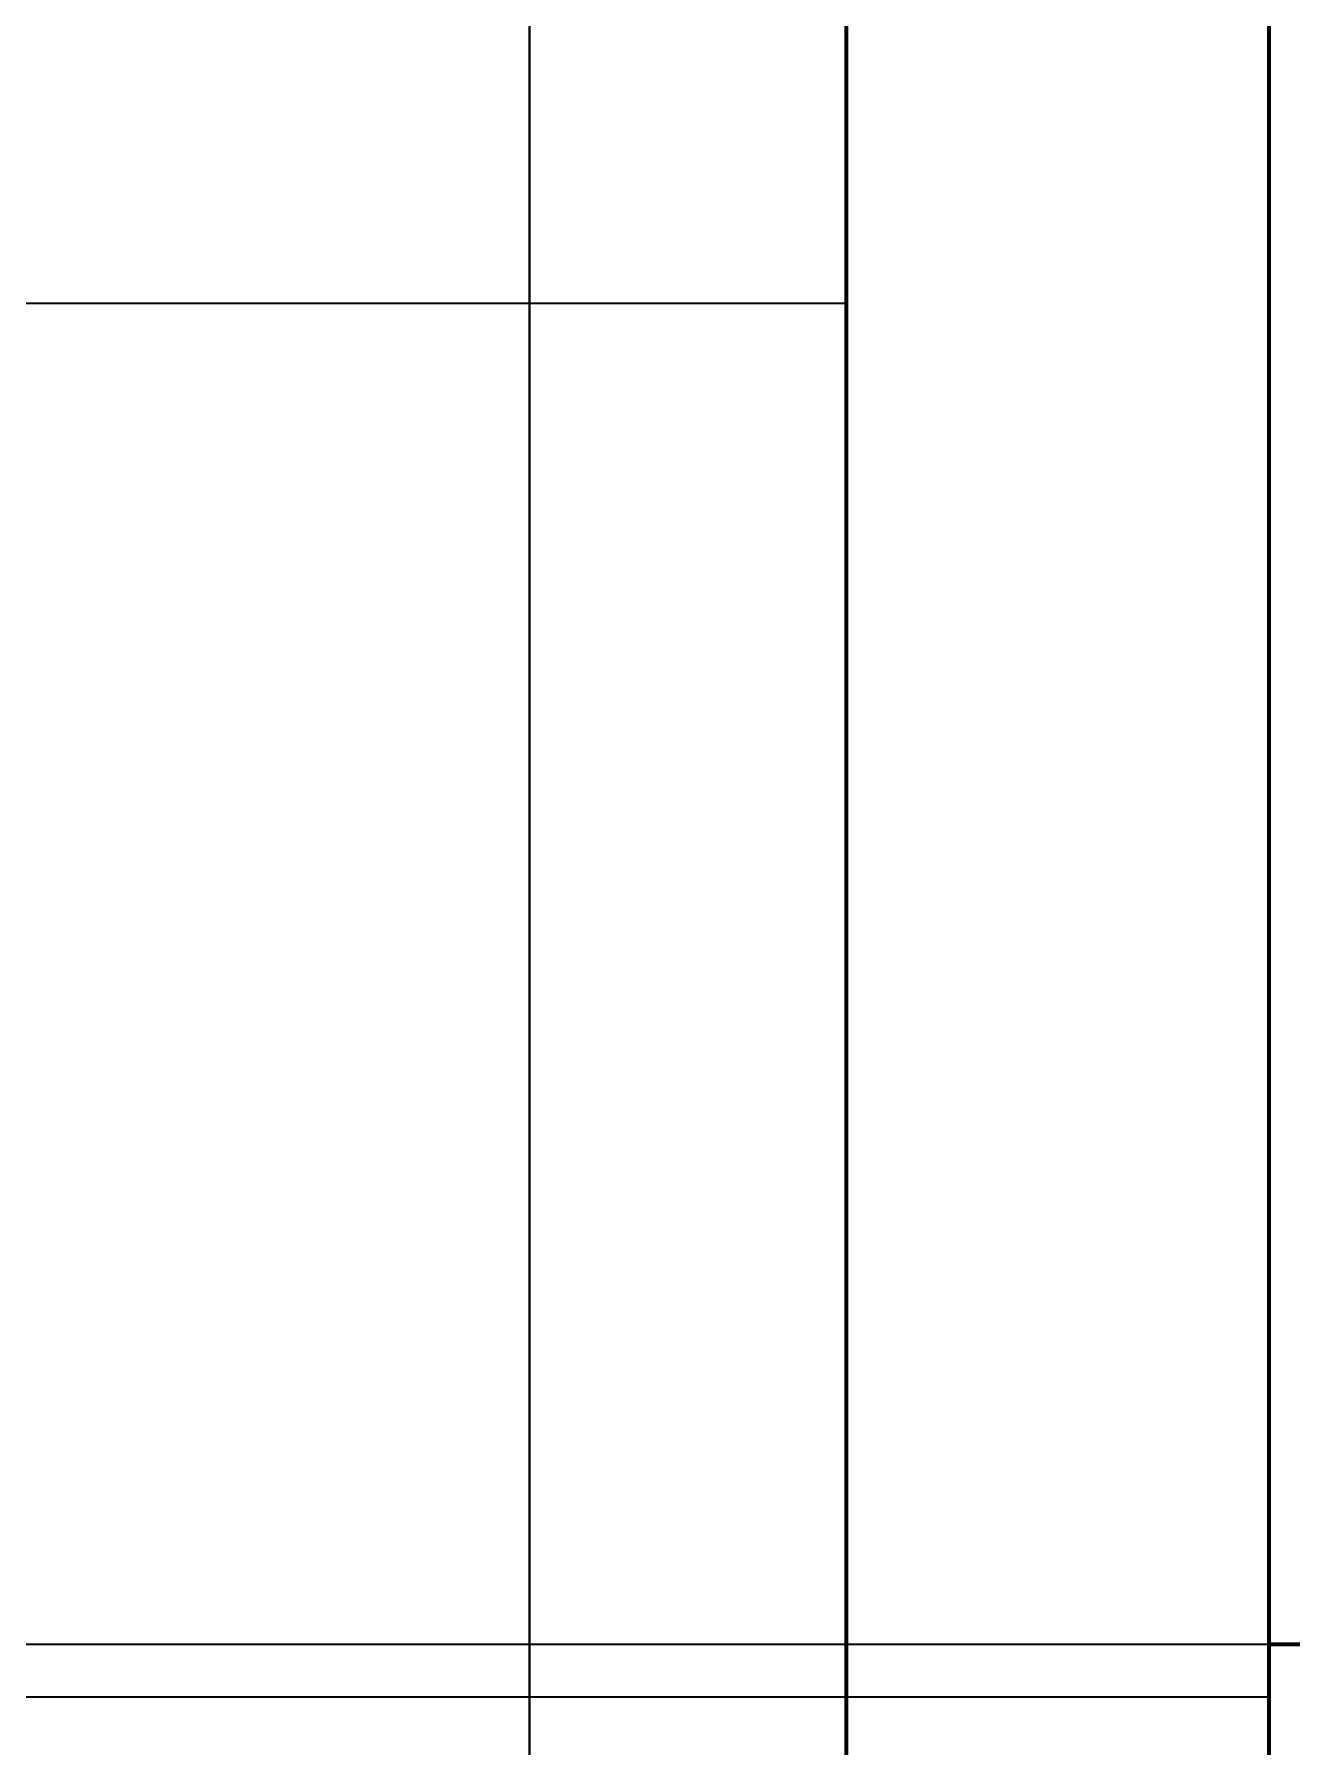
# Model space of a CAD drawing. Header units: millimetres. Extents: x 0 to 2382, y 0 to 420.
# Drawn here: x 184.831 to 186.022, y 118.633 to 120.255 of the extents above; entities that cross this region are included whole.
import ezdxf

# ---------------------------------------------------------------- set-up
doc = ezdxf.new("R2010")
doc.units = ezdxf.units.MM
doc.linetypes.add('IRAM-E-TRAZOS', pattern=[5, 4, -1])
doc.layers.add('01-VISIBLE', color=7, linetype='CONTINUOUS', lineweight=70)
doc.layers.add('02-OCULTA', color=4, linetype='IRAM-E-TRAZOS', lineweight=35)

msp = doc.modelspace()

# ---------------------------------------------------------------- linework, layer by layer
at = {"layer": '01-VISIBLE'}
msp.add_line((186, 118.73), (187, 118.73), dxfattribs=at)
for points in [[(185.6, 120.3009), (185.6, 120.2507), (185.6, 120.2006), (185.6, 120.1504), (185.6, 120.1003), (185.6, 120.0501), (185.6, 120)], [(186, 120.3), (186, 120.25), (186, 120.2), (186, 120.15), (186, 120.1), (186, 120.05), (186, 120)], [(185.6, 120), (185.6, 119.95), (185.6, 119.9), (185.6, 119.85), (185.6, 119.8), (185.6, 119.75), (185.6, 119.7), (185.6, 119.65), (185.6, 119.6), (185.6, 119.55), (185.6, 119.5), (185.6, 119.45), (185.6, 119.4), (185.6, 119.35), (185.6, 119.3), (185.6, 119.25), (185.6, 119.2), (185.6, 119.15), (185.6, 119.1), (185.6, 119.05), (185.6, 119), (185.6, 118.95), (185.6, 118.9), (185.6, 118.85), (185.6, 118.8), (185.6, 118.75), (185.6, 118.7), (185.6, 118.65), (185.6, 118.6)], [(186, 120), (186, 119.95), (186, 119.9), (186, 119.85), (186, 119.8), (186, 119.75), (186, 119.7), (186, 119.65), (186, 119.6), (186, 119.55), (186, 119.5), (186, 119.45), (186, 119.4), (186, 119.35), (186, 119.3), (186, 119.25), (186, 119.2), (186, 119.15), (186, 119.1), (186, 119.05), (186, 119), (186, 118.95), (186, 118.9), (186, 118.85), (186, 118.8), (186, 118.75), (186, 118.7), (186, 118.65), (186, 118.6)]]:
    msp.add_lwpolyline(points, dxfattribs=at)
at = {"layer": '02-OCULTA'}
for p, q in [((179.6, 120), (185.6, 120)), ((133, 118.73), (186, 118.73)), ((179.6, 118.68), (185.6, 118.68)), ((185.6, 118.68), (186, 118.68))]:
    msp.add_line(p, q, dxfattribs=at)
for points in [[(185.3, 118.614), (185.3, 118.677), (185.3, 118.74), (185.3, 118.803), (185.3, 118.866), (185.3, 118.929), (185.3, 118.992), (185.3, 119.055), (185.3, 119.118), (185.3, 119.181), (185.3, 119.244), (185.3, 119.307), (185.3, 119.37), (185.3, 119.433), (185.3, 119.496), (185.3, 119.559), (185.3, 119.622), (185.3, 119.685), (185.3, 119.748), (185.3, 119.811), (185.3, 119.874), (185.3, 119.937), (185.3, 120), (185.3, 120.063), (185.3, 120.126), (185.3, 120.189), (185.3, 120.252), (185.3, 120.315)], [(185.6, 118.614), (185.6, 118.677), (185.6, 118.74), (185.6, 118.803), (185.6, 118.866), (185.6, 118.929), (185.6, 118.992), (185.6, 119.055), (185.6, 119.118), (185.6, 119.181), (185.6, 119.244), (185.6, 119.307), (185.6, 119.37), (185.6, 119.433), (185.6, 119.496), (185.6, 119.559), (185.6, 119.622), (185.6, 119.685), (185.6, 119.748), (185.6, 119.811), (185.6, 119.874), (185.6, 119.937), (185.6, 120), (185.6, 120.063), (185.6, 120.126), (185.6, 120.189), (185.6, 120.252), (185.6, 120.315)], [(185.3, 118.574), (185.3, 118.636), (185.3, 118.698), (185.3, 118.76), (185.3, 118.822), (185.3, 118.884), (185.3, 118.946), (185.3, 119.008), (185.3, 119.07), (185.3, 119.132), (185.3, 119.194), (185.3, 119.256), (185.3, 119.318), (185.3, 119.38), (185.3, 119.442), (185.3, 119.504), (185.3, 119.566), (185.3, 119.628), (185.3, 119.69), (185.3, 119.752), (185.3, 119.814), (185.3, 119.876), (185.3, 119.938), (185.3, 120), (185.3, 120.062), (185.3, 120.124), (185.3, 120.186), (185.3, 120.248), (185.3, 120.31)], [(185.3, 120.3012), (185.3, 120.251), (185.3, 120.2008), (185.3, 120.1506), (185.3, 120.1004), (185.3, 120.0502), (185.3, 120)], [(185.3, 120.3012), (185.3, 120.251), (185.3, 120.2008), (185.3, 120.1506), (185.3, 120.1004), (185.3, 120.0502), (185.3, 120)], [(185.6, 118.68), (185.6, 118.7308), (185.6, 118.7815), (185.6, 118.8323), (185.6, 118.8831), (185.6, 118.9338), (185.6, 118.9846), (185.6, 119.0354), (185.6, 119.0862), (185.6, 119.1369), (185.6, 119.1877), (185.6, 119.2385), (185.6, 119.2892), (185.6, 119.34), (185.6, 119.3908), (185.6, 119.4415), (185.6, 119.4923), (185.6, 119.5431), (185.6, 119.5938), (185.6, 119.6446), (185.6, 119.6954), (185.6, 119.7462), (185.6, 119.7969), (185.6, 119.8477), (185.6, 119.8985), (185.6, 119.9492), (185.6, 120), (185.6, 120.0508), (185.6, 120.1015), (185.6, 120.1523), (185.6, 120.2031), (185.6, 120.2538), (185.6, 120.3046)], [(185.6, 120.3046), (185.6, 120.2538), (185.6, 120.2031), (185.6, 120.1523), (185.6, 120.1015), (185.6, 120.0508), (185.6, 120)], [(185.6, 118.68), (185.6, 118.7308), (185.6, 118.7815), (185.6, 118.8323), (185.6, 118.8831), (185.6, 118.9338), (185.6, 118.9846), (185.6, 119.0354), (185.6, 119.0862), (185.6, 119.1369), (185.6, 119.1877), (185.6, 119.2385), (185.6, 119.2892), (185.6, 119.34), (185.6, 119.3908), (185.6, 119.4415), (185.6, 119.4923), (185.6, 119.5431), (185.6, 119.5938), (185.6, 119.6446), (185.6, 119.6954), (185.6, 119.7462), (185.6, 119.7969), (185.6, 119.8477), (185.6, 119.8985), (185.6, 119.9492), (185.6, 120), (185.6, 120.0508), (185.6, 120.1015), (185.6, 120.1523), (185.6, 120.2031), (185.6, 120.2538), (185.6, 120.3046)], [(185.6, 120.3046), (185.6, 120.2538), (185.6, 120.2031), (185.6, 120.1523), (185.6, 120.1015), (185.6, 120.0508), (185.6, 120)], [(185.6, 118.5905), (185.6, 118.6408), (185.6, 118.6912), (185.6, 118.7415), (185.6, 118.7919), (185.6, 118.8422), (185.6, 118.8925), (185.6, 118.9429), (185.6, 118.9932), (185.6, 119.0436), (185.6, 119.0939), (185.6, 119.1442), (185.6, 119.1946), (185.6, 119.2449), (185.6, 119.2953), (185.6, 119.3456), (185.6, 119.3959), (185.6, 119.4463), (185.6, 119.4966), (185.6, 119.5469), (185.6, 119.5973), (185.6, 119.6476), (185.6, 119.698), (185.6, 119.7483), (185.6, 119.7986), (185.6, 119.849), (185.6, 119.8993), (185.6, 119.9497), (185.6, 120), (185.6, 120.0503), (185.6, 120.1007), (185.6, 120.151), (185.6, 120.2014), (185.6, 120.2517), (185.6, 120.302)], [(185.6, 120.302), (185.6, 120.2517), (185.6, 120.2014), (185.6, 120.151), (185.6, 120.1007), (185.6, 120.0503), (185.6, 120)], [(185.6, 120.3012), (185.6, 120.251), (185.6, 120.2008), (185.6, 120.1506), (185.6, 120.1004), (185.6, 120.0502), (185.6, 120)], [(185.6, 118.6), (185.6, 118.65), (185.6, 118.7), (185.6, 118.75), (185.6, 118.8), (185.6, 118.85), (185.6, 118.9), (185.6, 118.95), (185.6, 119), (185.6, 119.05), (185.6, 119.1), (185.6, 119.15), (185.6, 119.2), (185.6, 119.25), (185.6, 119.3), (185.6, 119.35), (185.6, 119.4), (185.6, 119.45), (185.6, 119.5), (185.6, 119.55), (185.6, 119.6), (185.6, 119.65), (185.6, 119.7), (185.6, 119.75), (185.6, 119.8), (185.6, 119.85), (185.6, 119.9), (185.6, 119.95), (185.6, 120), (185.6, 120.05), (185.6, 120.1), (185.6, 120.15), (185.6, 120.2), (185.6, 120.25), (185.6, 120.3)], [(185.6, 120.3), (185.6, 120.25), (185.6, 120.2), (185.6, 120.15), (185.6, 120.1), (185.6, 120.05), (185.6, 120)], [(186, 118.68), (186, 118.7308), (186, 118.7815), (186, 118.8323), (186, 118.8831), (186, 118.9338), (186, 118.9846), (186, 119.0354), (186, 119.0862), (186, 119.1369), (186, 119.1877), (186, 119.2385), (186, 119.2892), (186, 119.34), (186, 119.3908), (186, 119.4415), (186, 119.4923), (186, 119.5431), (186, 119.5938), (186, 119.6446), (186, 119.6954), (186, 119.7462), (186, 119.7969), (186, 119.8477), (186, 119.8985), (186, 119.9492), (186, 120), (186, 120.0508), (186, 120.1015), (186, 120.1523), (186, 120.2031), (186, 120.2538), (186, 120.3046)], [(186, 120.3046), (186, 120.2538), (186, 120.2031), (186, 120.1523), (186, 120.1015), (186, 120.0508), (186, 120)], [(186, 118.6), (186, 118.65), (186, 118.7), (186, 118.75), (186, 118.8), (186, 118.85), (186, 118.9), (186, 118.95), (186, 119), (186, 119.05), (186, 119.1), (186, 119.15), (186, 119.2), (186, 119.25), (186, 119.3), (186, 119.35), (186, 119.4), (186, 119.45), (186, 119.5), (186, 119.55), (186, 119.6), (186, 119.65), (186, 119.7), (186, 119.75), (186, 119.8), (186, 119.85), (186, 119.9), (186, 119.95), (186, 120), (186, 120.05), (186, 120.1), (186, 120.15), (186, 120.2), (186, 120.25), (186, 120.3)], [(185.6, 118.6), (185.6, 118.6875), (185.6, 118.775), (185.6, 118.8625), (185.6, 118.95), (185.6, 119.0375), (185.6, 119.125), (185.6, 119.2125), (185.6, 119.3), (185.6, 119.3875), (185.6, 119.475), (185.6, 119.5625), (185.6, 119.65), (185.6, 119.7375), (185.6, 119.825), (185.6, 119.9125), (185.6, 120), (185.6, 120.0875), (185.6, 120.175), (185.6, 120.2625)], [(185.3, 120), (185.3, 119.95), (185.3, 119.9), (185.3, 119.85), (185.3, 119.8), (185.3, 119.75), (185.3, 119.7), (185.3, 119.65), (185.3, 119.6), (185.3, 119.55), (185.3, 119.5), (185.3, 119.45), (185.3, 119.4), (185.3, 119.35), (185.3, 119.3), (185.3, 119.25), (185.3, 119.2), (185.3, 119.15), (185.3, 119.1), (185.3, 119.05), (185.3, 119), (185.3, 118.95), (185.3, 118.9), (185.3, 118.85), (185.3, 118.8), (185.3, 118.75), (185.3, 118.7), (185.3, 118.65), (185.3, 118.6)], [(185.3, 120), (185.3, 119.95), (185.3, 119.9), (185.3, 119.85), (185.3, 119.8), (185.3, 119.75), (185.3, 119.7), (185.3, 119.65), (185.3, 119.6), (185.3, 119.55), (185.3, 119.5), (185.3, 119.45), (185.3, 119.4), (185.3, 119.35), (185.3, 119.3), (185.3, 119.25), (185.3, 119.2), (185.3, 119.15), (185.3, 119.1), (185.3, 119.05), (185.3, 119), (185.3, 118.95), (185.3, 118.9), (185.3, 118.85), (185.3, 118.8), (185.3, 118.75), (185.3, 118.7), (185.3, 118.65), (185.3, 118.6)], [(185.6, 120), (185.6, 119.95), (185.6, 119.9), (185.6, 119.85), (185.6, 119.8), (185.6, 119.75), (185.6, 119.7), (185.6, 119.65), (185.6, 119.6), (185.6, 119.55), (185.6, 119.5), (185.6, 119.45), (185.6, 119.4), (185.6, 119.35), (185.6, 119.3), (185.6, 119.25), (185.6, 119.2), (185.6, 119.15), (185.6, 119.1), (185.6, 119.05), (185.6, 119), (185.6, 118.95), (185.6, 118.9), (185.6, 118.85), (185.6, 118.8), (185.6, 118.75), (185.6, 118.7), (185.6, 118.65), (185.6, 118.6)], [(185.6, 120), (185.6, 119.9492), (185.6, 119.8985), (185.6, 119.8477), (185.6, 119.7969), (185.6, 119.7462), (185.6, 119.6954), (185.6, 119.6446), (185.6, 119.5938), (185.6, 119.5431), (185.6, 119.4923), (185.6, 119.4415), (185.6, 119.3908), (185.6, 119.34), (185.6, 119.2892), (185.6, 119.2385), (185.6, 119.1877), (185.6, 119.1369), (185.6, 119.0862), (185.6, 119.0354), (185.6, 118.9846), (185.6, 118.9338), (185.6, 118.8831), (185.6, 118.8323), (185.6, 118.7815), (185.6, 118.7308), (185.6, 118.68)], [(185.6, 120), (185.6, 119.9497), (185.6, 119.8993), (185.6, 119.849), (185.6, 119.7986), (185.6, 119.7483), (185.6, 119.698), (185.6, 119.6476), (185.6, 119.5973), (185.6, 119.5469), (185.6, 119.4966), (185.6, 119.4463), (185.6, 119.3959), (185.6, 119.3456), (185.6, 119.2953), (185.6, 119.2449), (185.6, 119.1946), (185.6, 119.1442), (185.6, 119.0939), (185.6, 119.0436), (185.6, 118.9932), (185.6, 118.9429), (185.6, 118.8925), (185.6, 118.8422), (185.6, 118.7919), (185.6, 118.7415), (185.6, 118.6912), (185.6, 118.6408), (185.6, 118.5905)], [(185.6, 120), (185.6, 119.95), (185.6, 119.9), (185.6, 119.85), (185.6, 119.8), (185.6, 119.75), (185.6, 119.7), (185.6, 119.65), (185.6, 119.6), (185.6, 119.55), (185.6, 119.5), (185.6, 119.45), (185.6, 119.4), (185.6, 119.35), (185.6, 119.3), (185.6, 119.25), (185.6, 119.2), (185.6, 119.15), (185.6, 119.1), (185.6, 119.05), (185.6, 119), (185.6, 118.95), (185.6, 118.9), (185.6, 118.85), (185.6, 118.8), (185.6, 118.75), (185.6, 118.7), (185.6, 118.65), (185.6, 118.6)], [(185.6, 120), (185.6, 119.9492), (185.6, 119.8985), (185.6, 119.8477), (185.6, 119.7969), (185.6, 119.7462), (185.6, 119.6954), (185.6, 119.6446), (185.6, 119.5938), (185.6, 119.5431), (185.6, 119.4923), (185.6, 119.4415), (185.6, 119.3908), (185.6, 119.34), (185.6, 119.2892), (185.6, 119.2385), (185.6, 119.1877), (185.6, 119.1369), (185.6, 119.0862), (185.6, 119.0354), (185.6, 118.9846), (185.6, 118.9338), (185.6, 118.8831), (185.6, 118.8323), (185.6, 118.7815), (185.6, 118.7308), (185.6, 118.68)], [(186, 120), (186, 119.9492), (186, 119.8985), (186, 119.8477), (186, 119.7969), (186, 119.7462), (186, 119.6954), (186, 119.6446), (186, 119.5938), (186, 119.5431), (186, 119.4923), (186, 119.4415), (186, 119.3908), (186, 119.34), (186, 119.2892), (186, 119.2385), (186, 119.1877), (186, 119.1369), (186, 119.0862), (186, 119.0354), (186, 118.9846), (186, 118.9338), (186, 118.8831), (186, 118.8323), (186, 118.7815), (186, 118.7308), (186, 118.68)]]:
    msp.add_lwpolyline(points, dxfattribs=at)

doc.saveas('drawing.dxf')
